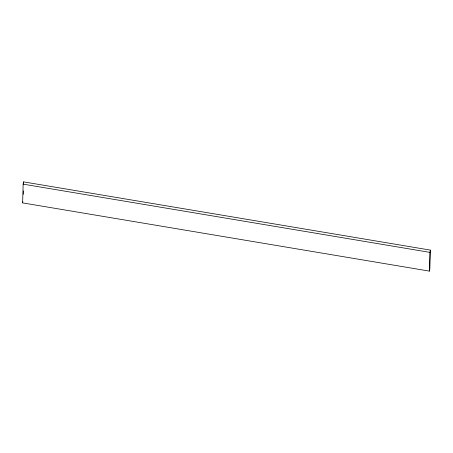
<?xml version="1.0" encoding="UTF-8"?>
<svg xmlns="http://www.w3.org/2000/svg" width="453" height="453" viewBox="0 0 453 453"><rect width="100%" height="100%" fill="white"/><g stroke="black" fill="none" stroke-linecap="round" stroke-linejoin="round"><path stroke-width="0.68" d="M22.65 202.899L23.143 184.15L23.573 181.88L430.35 250.101L429.857 268.85L429.427 271.121L22.65 202.899L22.865 201.766M23.245 194.377L23.335 190.906M23.533 183.267L23.573 181.88M429.427 271.121L429.92 252.372L430.35 250.101M23.143 184.15L429.92 252.372"/></g></svg>
